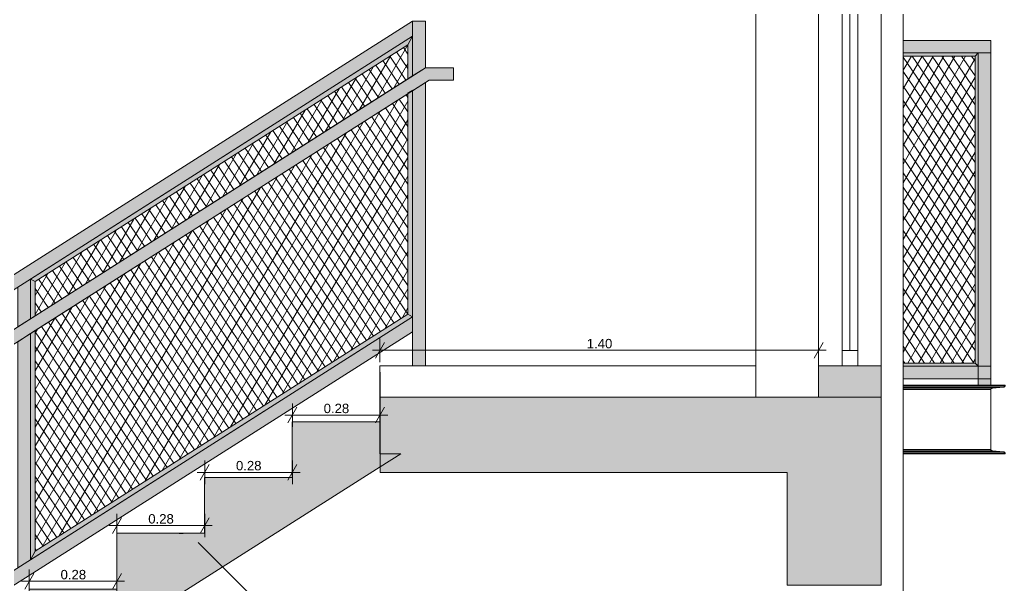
# Model space of a CAD drawing. Header units: millimetres. Extents: x 475206255 to 476720147, y 4620882299 to 4621447368.
# Drawn here: x 475517829 to 475520976, y 4621093702 to 4621095507 of the extents above; entities that cross this region are included whole.
import ezdxf

# ---------------------------------------------------------------- set-up
doc = ezdxf.new("R2010")
doc.units = ezdxf.units.MM
doc.header["$MEASUREMENT"] = 0
for name, color, linetype, lineweight in [('2D Drafting - General_Pen_No__250_Pen_No__154', 154, 'Continuous', 0), ('2D Drafting - General_Pen_No__250_Pen_No__7', 7, 'Continuous', 0), ('gegmebi_Pen_No__7_Pen_No__250', 7, 'Continuous', 0), ('gegmebi_Pen_No__7_Pen_No__7', 7, 'Continuous', 0), ('gegmebi_Pen_No__7_Pen_No__7_Pen_No__5', 5, 'Continuous', 0), ('kar-panjara_Pen_No__7_Pen_No__250', 7, 'Continuous', 0), ('New_2D Drafting - General_Pen_No__1', 1, 'Continuous', 0), ('New_2D Drafting - General_Pen_No__250_Pen_No__250', 7, 'Continuous', 0), ('New_2D Drafting - General_Pen_No__30_Pen_No__9_Pen_No__9_Pen_No__255', 255, 'Continuous', 0), ('New_2D Drafting - General_Pen_No__30_Pen_No__9_Pen_No__9_Pen_No__7', 7, 'Continuous', 0), ('New_2D Drafting - General_Pen_No__4', 7, 'Continuous', 0), ('New_2D Drafting - General_Pen_No__7', 7, 'Continuous', 0), ('New_Doors_Pen_No__7_Pen_No__7_Pen_No__5', 5, 'Continuous', 0), ('New_reg_nak_Pen_No__7', 7, 'Continuous', 0), ('Structural - Bearing_Pen_No__7', 7, 'Continuous', 0), ('zoma_Pen_No__142', 142, 'Continuous', 0)]:
    doc.layers.add(name, color=color, linetype=linetype, lineweight=lineweight)
doc.layers.add('zoma', color=7, linetype='Continuous')
doc.styles.add('GENERATED_STYLE_2', font='arial.ttf')
doc.dimstyles.new('GENERATED_STYLE__4', dxfattribs={"dimtxt": 30.000001, "dimasz": 38, "dimexe": 0.18, "dimexo": 3, "dimgap": 0, "dimtad": 1, "dimtih": 1, "dimtoh": 1, "dimlfac": 0.001, "dimzin": 0, "dimdsep": 46, "dimtxsty": 'GENERATED_STYLE_2', "dimblk": 'ARROWHEAD_2', "dimblk1": 'ARROWHEAD_2', "dimblk2": 'ARROWHEAD_2', "dimcen": 0.09, "dimclrd": 142, "dimclre": 142, "dimclrt": 142, "dimadec": 0, "dimazin": 0, "dimtfac": 1, "dimtdec": 4, "dimtmove": 0, "dimatfit": 3, "dimfxl": 1, "dimtolj": 1, "dimtzin": 0, "dimarcsym": 0})
pattern_1 = [(60, (475826095.757, 4621095193.19), (-25.980762, 15), []), (124.306619, (475826095.757, 4621095193.19), (23.8156986, 11.25), [])]

# ---------------------------------------------------------------- blocks, each defined once
blk = doc.blocks.new('*D129', base_point=(475826095.8, 4621095193.2))
at = {"layer": 'zoma_Pen_No__142', "color": 142, "linetype": 'Continuous', "lineweight": 0, "transparency": 16777216}
for p, q in [((475517860, 4621093676.9), (475517860, 4621093751.9)), ((475518140, 4621093676.9), (475518140, 4621093751.9)), ((475517874.4, 4621093739.4), (475517845.5, 4621093689.4)), ((475518125.5, 4621093689.4), (475518154.4, 4621093739.4)), ((475517835.5, 4621093714.4), (475517860, 4621093714.4)), ((475517860, 4621093714.4), (475518140, 4621093714.4)), ((475518140, 4621093714.4), (475518164.4, 4621093714.4))]:
    blk.add_line(p, q, dxfattribs=at)
at = {"layer": 'zoma_Pen_No__142', "color": 142, "lineweight": 0, "transparency": 16777216, "insert": (475517959.9, 4621093720.4), "char_height": 30, "attachment_point": 7, "style": 'GENERATED_STYLE_2'}
blk.add_mtext('\\A1;{\\pql;\\fArial|b0|i0|c204|p0;\\W1.000000;0.28}', dxfattribs=at)
blk = doc.blocks.new('ARROWHEAD_2')
at = {"color": 0, "linetype": 'Continuous', "lineweight": 0}
for p, q in [((0, 0), (-1, 0)), ((-0.378, -0.655), (0.378, 0.655))]:
    blk.add_line(p, q, dxfattribs=at)
blk = doc.blocks.new('*D130', base_point=(475826095.8, 4621095193.2))
at = {"layer": 'zoma_Pen_No__142', "color": 142, "linetype": 'Continuous', "lineweight": 0, "transparency": 16777216}
for p, q in [((475518154.4, 4621093917.4), (475518125.5, 4621093867.4)), ((475518140, 4621093854.9), (475518140, 4621093929.9)), ((475518405.5, 4621093867.4), (475518434.4, 4621093917.4)), ((475518420, 4621093854.9), (475518420, 4621093929.9)), ((475518115.5, 4621093892.4), (475518140, 4621093892.4)), ((475518140, 4621093892.4), (475518420, 4621093892.4)), ((475518420, 4621093892.4), (475518444.4, 4621093892.4))]:
    blk.add_line(p, q, dxfattribs=at)
at = {"layer": 'zoma_Pen_No__142', "color": 142, "lineweight": 0, "transparency": 16777216, "insert": (475518239.9, 4621093898.4), "char_height": 30, "attachment_point": 7, "style": 'GENERATED_STYLE_2'}
blk.add_mtext('\\A1;{\\pql;\\fArial|b0|i0|c204|p0;\\W1.000000;0.28}', dxfattribs=at)
blk = doc.blocks.new('*D131', base_point=(475826095.8, 4621095193.2))
at = {"layer": 'zoma_Pen_No__142', "color": 142, "linetype": 'Continuous', "lineweight": 0, "transparency": 16777216}
for p, q in [((475518420, 4621094024.7), (475518420, 4621094099.7)), ((475518700, 4621094024.7), (475518700, 4621094099.7)), ((475518434.4, 4621094087.2), (475518405.5, 4621094037.2)), ((475518685.5, 4621094037.2), (475518714.4, 4621094087.2)), ((475518395.5, 4621094062.2), (475518420, 4621094062.2)), ((475518420, 4621094062.2), (475518700, 4621094062.2)), ((475518700, 4621094062.2), (475518724.4, 4621094062.2))]:
    blk.add_line(p, q, dxfattribs=at)
at = {"layer": 'zoma_Pen_No__142', "color": 142, "lineweight": 0, "transparency": 16777216, "insert": (475518519.9, 4621094068.2), "char_height": 30, "attachment_point": 7, "style": 'GENERATED_STYLE_2'}
blk.add_mtext('\\A1;{\\pql;\\fArial|b0|i0|c204|p0;\\W1.000000;0.28}', dxfattribs=at)
blk = doc.blocks.new('*D132', base_point=(475826095.8, 4621095193.2))
at = {"layer": 'zoma_Pen_No__142', "color": 142, "linetype": 'Continuous', "lineweight": 0, "transparency": 16777216}
for p, q in [((475518714.4, 4621094269.8), (475518685.5, 4621094219.8)), ((475518700, 4621094207.3), (475518700, 4621094282.3)), ((475518965.5, 4621094219.8), (475518994.4, 4621094269.8)), ((475518980, 4621094207.3), (475518980, 4621094282.3)), ((475518675.5, 4621094244.8), (475518700, 4621094244.8)), ((475518700, 4621094244.8), (475518980, 4621094244.8)), ((475518980, 4621094244.8), (475519004.4, 4621094244.8))]:
    blk.add_line(p, q, dxfattribs=at)
at = {"layer": 'zoma_Pen_No__142', "color": 142, "lineweight": 0, "transparency": 16777216, "insert": (475518799.9, 4621094250.8), "char_height": 30, "attachment_point": 7, "style": 'GENERATED_STYLE_2'}
blk.add_mtext('\\A1;{\\pql;\\fArial|b0|i0|c204|p0;\\W1.000000;0.28}', dxfattribs=at)
blk = doc.blocks.new('*D136', base_point=(475826095.8, 4621095193.2))
at = {"layer": 'zoma_Pen_No__142', "color": 142, "linetype": 'Continuous', "lineweight": 0, "transparency": 16777216}
for p, q in [((475518994.2, 4621094476.7), (475518965.3, 4621094426.7)), ((475518979.7, 4621094414.2), (475518979.7, 4621094489.2)), ((475520365.5, 4621094426.7), (475520394.3, 4621094476.7)), ((475520379.9, 4621094414.2), (475520379.9, 4621094489.2)), ((475518955.3, 4621094451.7), (475518979.7, 4621094451.7)), ((475518979.7, 4621094451.7), (475520379.9, 4621094451.7)), ((475520379.9, 4621094451.7), (475520404.4, 4621094451.7))]:
    blk.add_line(p, q, dxfattribs=at)
at = {"layer": 'zoma_Pen_No__142', "color": 142, "lineweight": 0, "transparency": 16777216, "insert": (475519639.8, 4621094457.7), "char_height": 30, "attachment_point": 7, "style": 'GENERATED_STYLE_2'}
blk.add_mtext('\\A1;{\\pql;\\fArial|b0|i0|c204|p0;\\W1.000000;1.40}', dxfattribs=at)

msp = doc.modelspace()

# ---------------------------------------------------------------- hatches: boundary and pattern name
at = {"layer": '2D Drafting - General_Pen_No__250_Pen_No__154', "linetype": 'Continuous', "lineweight": 0}
msp.add_hatch(color=154, dxfattribs=at).paths.add_polyline_path([(475520379.913, 4621094401.787), (475520579.679, 4621094401.787), (475520579.679, 4621094301.757), (475520379.913, 4621094301.757)])
at = {"layer": '2D Drafting - General_Pen_No__250_Pen_No__7', "linetype": 'Continuous', "lineweight": 0}
msp.add_hatch(color=7, dxfattribs=at).paths.add_polyline_path([(475520379.913, 4621094301.757), (475520579.679, 4621094301.757), (475520579.679, 4621094121.75), (475520579.679, 4621093701.757), (475520279.679, 4621093701.757), (475520279.679, 4621094061.664), (475518979.751, 4621094061.664), (475518979.751, 4621094301.757)])
at = {"layer": 'New_2D Drafting - General_Pen_No__1', "linetype": 'Continuous', "lineweight": 0}
for points in [[(475519083.957, 4621095501.755), (475516562.84, 4621093899.759), (475516603.323, 4621093878.09), (475519083.957, 4621095454.363)], [(475519124.443, 4621095353.329), (475519124.443, 4621095501.756), (475519083.957, 4621095501.755), (475519083.957, 4621095352.166), (475519083.957, 4621095327.603)], [(475519083.961, 4621095454.365), (475517863.795, 4621094679.112), (475517878.863, 4621094670.912), (475519068.977, 4621095427.218)], [(475519068.977, 4621095427.218), (475519068.979, 4621095318.085), (475519083.961, 4621095327.603), (475519083.961, 4621095454.365)], [(475516472.84, 4621093749.759), (475516472.84, 4621093709.311), (475516611.779, 4621093709.311), (475519136.286, 4621095313.462), (475519214.443, 4621095313.462), (475519214.443, 4621095353.329), (475519124.443, 4621095353.329), (475516600.85, 4621093749.759)], [(475519083.957, 4621094401.787), (475519124.443, 4621094401.79), (475519124.443, 4621095306.057), (475519083.957, 4621095280.21), (475519083.957, 4621094606.397), (475519083.957, 4621094513.699)], [(475519083.96, 4621095281.653), (475519068.961, 4621095273.081), (475519068.975, 4621094566.749), (475519083.957, 4621094558.497)], [(475517863.866, 4621094552.318), (475517863.863, 4621094679.077), (475517823.381, 4621094653.353), (475517823.384, 4621094526.595)], [(475517878.863, 4621094670.912), (475517863.863, 4621094679.077), (475517863.866, 4621094552.318), (475517878.866, 4621094561.85)], [(475519083.957, 4621094558.497), (475516603.324, 4621092982.225), (475516603.324, 4621092934.833), (475519083.957, 4621094511.104)], [(475517878.881, 4621093810.521), (475519068.975, 4621094566.749), (475519083.957, 4621094558.497), (475517863.881, 4621093783.223)], [(475517863.867, 4621094504.927), (475517823.385, 4621094479.203), (475517823.399, 4621093757.499), (475517863.881, 4621093783.223)], [(475517878.867, 4621094514.458), (475517863.867, 4621094504.927), (475517863.881, 4621093783.223), (475517878.881, 4621093810.521)]]:
    msp.add_hatch(color=1, dxfattribs=at).paths.add_polyline_path(points)
h = msp.add_hatch(dxfattribs=at)
h.set_pattern_fill('BATT_INSULATION', color=1, style=0, pattern_type=2)
h.set_pattern_definition(pattern_1)
h.paths.add_polyline_path([(475519068.979, 4621095318.085), (475519068.977, 4621095427.218), (475517878.863, 4621094670.912), (475517878.866, 4621094561.85)])
h = msp.add_hatch(dxfattribs=at)
h.set_pattern_fill('BATT_INSULATION', color=1, style=0, pattern_type=2)
h.set_pattern_definition(pattern_1)
h.paths.add_polyline_path([(475517878.881, 4621093810.521), (475519068.975, 4621094566.749), (475519068.961, 4621095270.681), (475517878.867, 4621094514.458)])
at = {"layer": 'New_2D Drafting - General_Pen_No__250_Pen_No__250', "linetype": 'Continuous', "lineweight": 0}
msp.add_hatch(color=7, dxfattribs=at).paths.add_polyline_path([(475517019.68, 4621092977.759), (475516739.751, 4621092977.759), (475516739.966, 4621092656.131), (475518139.754, 4621093545.677), (475518385.361, 4621093701.757), (475518979.751, 4621094079.484), (475519046.261, 4621094121.75), (475518979.751, 4621094121.75), (475518979.68, 4621094121.75), (475518979.68, 4621094223.757), (475518699.68, 4621094223.757), (475518699.68, 4621094045.757), (475518419.68, 4621094045.757), (475518419.68, 4621093867.757), (475518356.897, 4621093867.757, -0.08199413), (475518332.463, 4621093867.757), (475518139.754, 4621093867.757), (475518139.754, 4621093701.757), (475518139.685, 4621093701.757), (475518139.68, 4621093689.757), (475517859.68, 4621093689.757), (475517859.68, 4621093511.758), (475517579.68, 4621093511.758), (475517579.68, 4621093333.758), (475517299.68, 4621093333.758), (475517299.68, 4621093155.759), (475517019.68, 4621093155.759)])
at = {"layer": 'New_2D Drafting - General_Pen_No__30_Pen_No__9_Pen_No__9_Pen_No__255', "linetype": 'Continuous', "lineweight": 0}
for points in [[(475520929.639, 4621095440.948), (475520649.973, 4621095440.948), (475520649.973, 4621095400.948), (475520929.639, 4621095400.948)], [(475520879.633, 4621095390.948), (475520649.973, 4621095390.948), (475520649.973, 4621095400.948), (475520889.633, 4621095400.948)], [(475520879.633, 4621094410.946), (475520889.633, 4621094400.946), (475520889.633, 4621095400.948), (475520879.633, 4621095390.948)], [(475520929.639, 4621094340.946), (475520889.633, 4621094340.946), (475520889.633, 4621095400.948), (475520929.639, 4621095400.948)], [(475520890.002, 4621094400.946), (475520649.973, 4621094400.946), (475520649.973, 4621094410.946), (475520880.002, 4621094410.946)], [(475520929.639, 4621094400.946), (475520649.973, 4621094400.946), (475520649.973, 4621094360.946), (475520929.639, 4621094360.946)]]:
    msp.add_hatch(color=255, dxfattribs=at).paths.add_polyline_path(points)
at = {"layer": 'New_2D Drafting - General_Pen_No__7', "linetype": 'Continuous', "lineweight": 0}
h = msp.add_hatch(dxfattribs=at)
h.set_pattern_fill('BATT_INSULATION', style=0, pattern_type=2)
h.set_pattern_definition(pattern_1)
h.paths.add_polyline_path([(475520649.973, 4621094410.946), (475520879.633, 4621094410.946), (475520879.633, 4621095390.948), (475520649.973, 4621095390.948)])

# ---------------------------------------------------------------- linework, layer by layer
at = {"layer": '2D Drafting - General_Pen_No__250_Pen_No__7', "color": 7, "linetype": 'Continuous', "lineweight": 0, "flags": 128}
for points in [[(475520379.913, 4621094401.787), (475520579.679, 4621094401.787), (475520579.679, 4621094301.757), (475520379.913, 4621094301.757)], [(475520379.913, 4621094301.757), (475520579.679, 4621094301.757), (475520579.679, 4621094121.75), (475520579.679, 4621093701.757), (475520279.679, 4621093701.757), (475520279.679, 4621094061.664), (475518979.751, 4621094061.664), (475518979.751, 4621094301.757)]]:
    msp.add_lwpolyline(points, close=True, dxfattribs=at)
at = {"layer": 'gegmebi_Pen_No__7_Pen_No__250', "color": 7, "linetype": 'Continuous', "lineweight": 0, "flags": 128}
for points in [[(475520454.913, 4621096901.786), (475520504.913, 4621096901.786), (475520504.913, 4621094401.786), (475520454.913, 4621094401.786)], [(475520454.913, 4621094401.786), (475520504.913, 4621094401.786), (475520504.913, 4621094451.624), (475520454.913, 4621094451.624)], [(475518979.697, 4621094301.757), (475520179.751, 4621094301.757), (475520179.751, 4621094401.757), (475518979.697, 4621094401.757)]]:
    msp.add_lwpolyline(points, close=True, dxfattribs=at)
at = {"layer": 'gegmebi_Pen_No__7_Pen_No__7', "color": 7, "linetype": 'Continuous', "lineweight": 0}
msp.add_line((475520479.913, 4621096851.786), (475520479.913, 4621094451.624), dxfattribs=at)
at = {"layer": 'gegmebi_Pen_No__7_Pen_No__7_Pen_No__5', "color": 5, "linetype": 'Continuous', "lineweight": 0, "flags": 128}
msp.add_lwpolyline([(475518399.635, 4621093837.914), (475519232.483, 4621093005.066), (475518139.954, 4621091912.538)], dxfattribs=at)
at = {"layer": 'kar-panjara_Pen_No__7_Pen_No__250', "color": 7, "linetype": 'Continuous', "lineweight": 0, "flags": 128}
for points in [[(475520179.679, 4621096901.756), (475520179.679, 4621094301.757), (475520579.842, 4621094301.757), (475520579.842, 4621096901.756)], [(475520579.842, 4621096901.756), (475520379.913, 4621096901.756), (475520379.913, 4621094401.786), (475520579.842, 4621094401.786)]]:
    msp.add_lwpolyline(points, close=True, dxfattribs=at)
at = {"layer": 'New_2D Drafting - General_Pen_No__250_Pen_No__250', "color": 7, "linetype": 'Continuous', "lineweight": 0, "flags": 128}
msp.add_lwpolyline([(475516739.966, 4621092656.131), (475518139.754, 4621093545.677), (475518385.361, 4621093701.757), (475518979.751, 4621094079.484), (475519046.261, 4621094121.75), (475518979.751, 4621094121.75), (475518979.68, 4621094121.75), (475518979.68, 4621094223.757), (475518699.68, 4621094223.757), (475518699.68, 4621094045.757), (475518419.68, 4621094045.757), (475518419.68, 4621093867.757), (475518356.897, 4621093867.757, -0.08199413), (475518332.463, 4621093867.757), (475518139.754, 4621093867.757), (475518139.754, 4621093701.757), (475518139.685, 4621093701.757), (475518139.68, 4621093689.757), (475517859.68, 4621093689.757), (475517859.68, 4621093511.758), (475517579.68, 4621093511.758)], format="xyb", dxfattribs=at)
at = {"layer": 'New_2D Drafting - General_Pen_No__30_Pen_No__9_Pen_No__9_Pen_No__7', "color": 7, "linetype": 'Continuous', "lineweight": 0, "flags": 128}
for points in [[(475520929.639, 4621095440.948), (475520649.973, 4621095440.948), (475520649.973, 4621095400.948), (475520929.639, 4621095400.948)], [(475520879.633, 4621095390.948), (475520649.973, 4621095390.948), (475520649.973, 4621095400.948), (475520889.633, 4621095400.948)], [(475520879.633, 4621094410.946), (475520889.633, 4621094400.946), (475520889.633, 4621095400.948), (475520879.633, 4621095390.948)], [(475520929.639, 4621094340.946), (475520889.633, 4621094340.946), (475520889.633, 4621095400.948), (475520929.639, 4621095400.948)], [(475520890.002, 4621094400.946), (475520649.973, 4621094400.946), (475520649.973, 4621094410.946), (475520880.002, 4621094410.946)], [(475520929.639, 4621094400.946), (475520649.973, 4621094400.946), (475520649.973, 4621094360.946), (475520929.639, 4621094360.946)]]:
    msp.add_lwpolyline(points, close=True, dxfattribs=at)
at = {"layer": 'New_2D Drafting - General_Pen_No__4', "color": 7, "linetype": 'Continuous', "lineweight": 0, "flags": 128}
for points in [[(475519083.957, 4621095501.755), (475516562.84, 4621093899.759), (475516603.323, 4621093878.09), (475519083.957, 4621095454.363)], [(475519124.443, 4621095353.329), (475519124.443, 4621095501.756), (475519083.957, 4621095501.755), (475519083.957, 4621095352.166), (475519083.957, 4621095327.603)], [(475519083.961, 4621095454.365), (475517863.795, 4621094679.112), (475517878.863, 4621094670.912), (475519068.977, 4621095427.218)], [(475519068.977, 4621095427.218), (475519068.979, 4621095318.085), (475519083.961, 4621095327.603), (475519083.961, 4621095454.365)], [(475519068.979, 4621095318.085), (475519068.977, 4621095427.218), (475517878.863, 4621094670.912), (475517878.866, 4621094561.85)], [(475520649.973, 4621094410.946), (475520879.633, 4621094410.946), (475520879.633, 4621095390.948), (475520649.973, 4621095390.948)], [(475516472.84, 4621093749.759), (475516472.84, 4621093709.311), (475516611.779, 4621093709.311), (475519136.286, 4621095313.462), (475519214.443, 4621095313.462), (475519214.443, 4621095353.329), (475519124.443, 4621095353.329), (475516600.85, 4621093749.759)], [(475519083.957, 4621094401.787), (475519124.443, 4621094401.79), (475519124.443, 4621095306.057), (475519083.957, 4621095280.21), (475519083.957, 4621094606.397), (475519083.957, 4621094513.699)], [(475517878.881, 4621093810.521), (475519068.975, 4621094566.749), (475519068.961, 4621095270.681), (475517878.867, 4621094514.458)], [(475519083.96, 4621095281.653), (475519068.961, 4621095273.081), (475519068.975, 4621094566.749), (475519083.957, 4621094558.497)], [(475517863.866, 4621094552.318), (475517863.863, 4621094679.077), (475517823.381, 4621094653.353), (475517823.384, 4621094526.595)], [(475517878.863, 4621094670.912), (475517863.863, 4621094679.077), (475517863.866, 4621094552.318), (475517878.866, 4621094561.85)], [(475519083.957, 4621094558.497), (475516603.324, 4621092982.225), (475516603.324, 4621092934.833), (475519083.957, 4621094511.104)], [(475517878.881, 4621093810.521), (475519068.975, 4621094566.749), (475519083.957, 4621094558.497), (475517863.881, 4621093783.223)], [(475517863.867, 4621094504.927), (475517823.385, 4621094479.203), (475517823.399, 4621093757.499), (475517863.881, 4621093783.223)], [(475517878.867, 4621094514.458), (475517863.867, 4621094504.927), (475517863.881, 4621093783.223), (475517878.881, 4621093810.521)]]:
    msp.add_lwpolyline(points, close=True, dxfattribs=at)
at = {"layer": 'New_Doors_Pen_No__7_Pen_No__7_Pen_No__5', "color": 5, "linetype": 'Continuous', "lineweight": 0, "flags": 128}
msp.add_lwpolyline([(475516739.751, 4621092799.759), (475516739.751, 4621092977.759), (475517019.68, 4621092977.759), (475517019.68, 4621093155.759), (475517299.68, 4621093155.759), (475517299.68, 4621093333.758), (475517579.68, 4621093333.758), (475517579.68, 4621093511.758), (475517859.68, 4621093511.758), (475517859.68, 4621093689.757), (475518139.68, 4621093689.757), (475518139.754, 4621093867.757), (475518419.68, 4621093867.757), (475518419.68, 4621094045.757), (475518699.68, 4621094045.757), (475518699.68, 4621094223.757), (475518979.68, 4621094223.757), (475518979.716, 4621094381.787)], dxfattribs=at)
at = {"layer": 'New_reg_nak_Pen_No__7', "color": 7, "linetype": 'Continuous', "lineweight": 0, "flags": 128}
msp.add_lwpolyline([(475520579.842, 4621098001.325), (475520650.193, 4621098001.323), (475520649.869, 4621084801.748), (475520579.942, 4621084801.749)], dxfattribs=at)
at = {"layer": 'Structural - Bearing_Pen_No__7', "color": 7, "linetype": 'Continuous', "lineweight": 0}
for p, q in [((475520649.945, 4621094330.514), (475520934.102, 4621094330.514)), ((475520649.945, 4621094326.559), (475520929.639, 4621094326.559)), ((475520649.946, 4621094340.954), (475520975.965, 4621094340.954)), ((475520649.946, 4621094338.459), (475520975.965, 4621094338.459)), ((475520649.946, 4621094334.504), (475520971.503, 4621094334.504)), ((475520929.639, 4621094326.559), (475520930.039, 4621094328.09)), ((475520929.639, 4621094135.349), (475520929.639, 4621094326.559)), ((475520930.039, 4621094328.09), (475520931.177, 4621094329.387)), ((475520931.177, 4621094329.387), (475520932.88, 4621094330.254)), ((475520932.88, 4621094330.254), (475520934.102, 4621094330.514)), ((475520934.102, 4621094330.514), (475520971.503, 4621094334.504)), ((475520971.503, 4621094334.504), (475520972.725, 4621094334.763)), ((475520972.725, 4621094334.763), (475520974.428, 4621094335.63)), ((475520974.428, 4621094335.63), (475520975.566, 4621094336.928)), ((475520975.566, 4621094336.928), (475520975.965, 4621094338.459)), ((475520975.965, 4621094338.459), (475520975.965, 4621094340.954)), ((475520649.94, 4621094127.404), (475520971.503, 4621094127.404)), ((475520649.941, 4621094135.349), (475520929.639, 4621094135.349)), ((475520649.941, 4621094131.394), (475520934.102, 4621094131.394)), ((475520930.039, 4621094133.818), (475520929.639, 4621094135.349)), ((475520931.177, 4621094132.52), (475520930.039, 4621094133.818)), ((475520932.88, 4621094131.653), (475520931.177, 4621094132.52)), ((475520934.102, 4621094131.394), (475520932.88, 4621094131.653)), ((475520971.503, 4621094127.404), (475520934.102, 4621094131.394)), ((475520972.725, 4621094127.144), (475520971.503, 4621094127.404)), ((475520974.428, 4621094126.277), (475520972.725, 4621094127.144)), ((475520649.94, 4621094123.449), (475520975.965, 4621094123.449)), ((475520649.94, 4621094120.954), (475520975.965, 4621094120.954)), ((475520975.566, 4621094124.98), (475520974.428, 4621094126.277)), ((475520975.965, 4621094123.449), (475520975.566, 4621094124.98)), ((475520975.965, 4621094120.954), (475520975.965, 4621094123.449))]:
    msp.add_line(p, q, dxfattribs=at)

# ---------------------------------------------------------------- dimensions: what is measured, and where the dimension line sits
at = {"layer": 'zoma', "color": 142, "linetype": 'Continuous', "lineweight": 0}
for base, p1, p2, picture, middle in [((475520379.913, 4621094451.692), (475518979.72, 4621088001.757), (475520379.913, 4621094451.692), '*D136', (475519678.616, 4621094472.692)), ((475518979.954, 4621094244.834), (475518699.954, 4621094221.385), (475518979.954, 4621094221.385), '*D132', (475518838.754, 4621094265.834)), ((475518699.954, 4621094062.156), (475518419.954, 4621094038.151), (475518699.954, 4621094038.151), '*D131', (475518558.754, 4621094083.156)), ((475518419.954, 4621093892.416), (475518139.954, 4621093866.601), (475518419.954, 4621093866.601), '*D130', (475518278.754, 4621093913.416)), ((475518139.954, 4621093714.397), (475517859.954, 4621093693.048), (475518139.954, 4621093693.048), '*D129', (475517998.754, 4621093735.397))]:
    dim = msp.add_linear_dim(base=base, p1=p1, p2=p2, dimstyle='GENERATED_STYLE__4', dxfattribs=at)
    dim.commit()
    dim.dimension.update_dxf_attribs({"geometry": picture, "text_midpoint": middle, "dimtype": 160})

doc.saveas('drawing.dxf')
